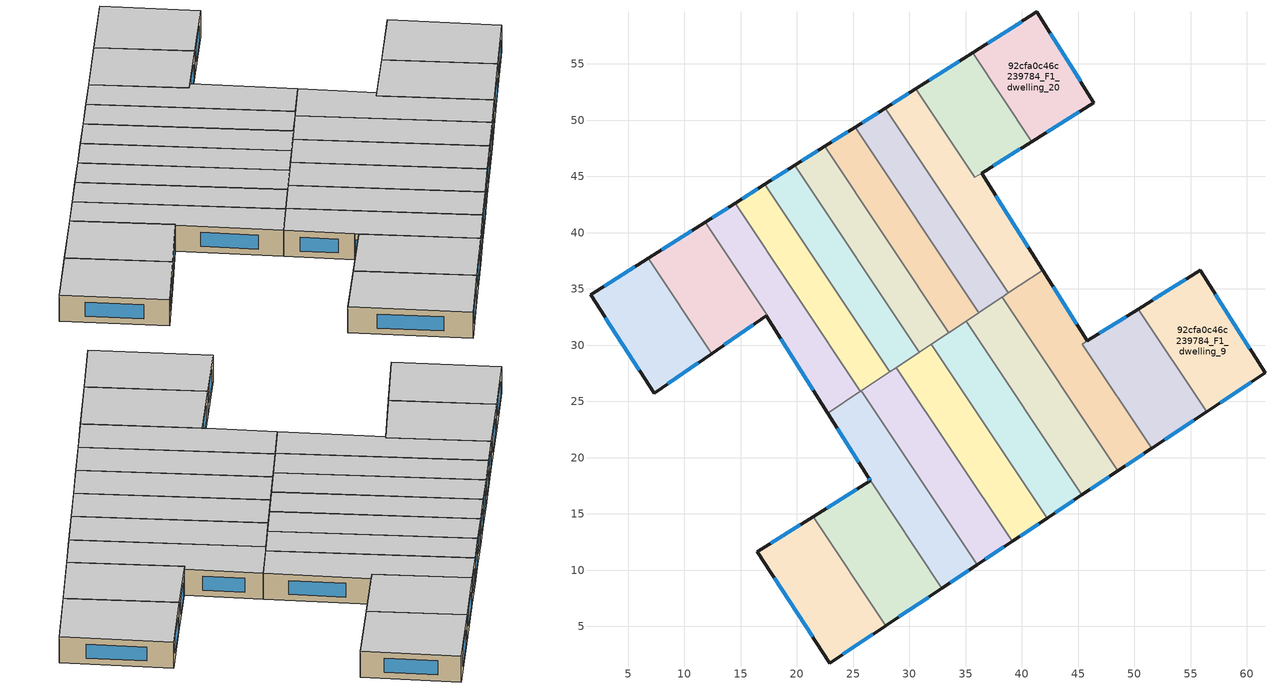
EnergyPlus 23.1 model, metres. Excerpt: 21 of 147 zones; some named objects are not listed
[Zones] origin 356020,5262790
92cfa0c46c239784_F1_dwelling_0
 floor to 92cfa0c46c239784_F0_dwelling_0 (EU_floor_Construction): 21.45,14.75 27.9,5.07 22.92,1.75 16.49,11.65 z3
 wall outside (EU_wall_Construction): 21.45,14.75 16.49,11.65 22.92,1.75 27.9,5.07 z3:6
 wall to 92cfa0c46c239784_F1_dwelling_1 (EU_wall_Construction): 27.9,5.07 21.45,14.75 z3:6
 window (EU_Window_Construction): 24.09,2.53 26.73,4.29 / 18,9.33 21.41,4.08 / 20.28,14.02 17.65,12.38 z3.7:5.3
 ceiling to 92cfa0c46c239784_F2_dwelling_0 (EU_floor_Construction): 27.9,5.07 21.45,14.75 16.49,11.65 22.92,1.75 z6
92cfa0c46c239784_F1_dwelling_1
 floor to 92cfa0c46c239784_F0_dwelling_1 (EU_floor_Construction): 26.53,17.93 26.32,18.26 32.89,8.4 27.9,5.07 21.45,14.75 z3
 wall outside (EU_wall_Construction): 26.32,18.26 26.53,17.93 21.45,14.75 / 27.9,5.07 32.89,8.4 z3:6
 wall to 92cfa0c46c239784_F1_dwelling_2 (EU_wall_Construction): 32.89,8.4 26.32,18.26 z3:6
 window (EU_Window_Construction): 26.37,18.18 26.48,18.01 / 29.07,5.85 31.72,7.62 / 25.33,17.18 22.64,15.5 z3.7:5.3
 ceiling to 92cfa0c46c239784_F2_dwelling_1 (EU_floor_Construction): 32.89,8.4 26.32,18.26 26.53,17.93 21.45,14.75 27.9,5.07 z6
92cfa0c46c239784_F1_dwelling_10
 floor to 92cfa0c46c239784_F0_dwelling_10 (EU_floor_Construction): 6.77,37.72 12.41,29.25 7.32,25.74 1.65,34.48 z3
 wall outside (EU_wall_Construction): 6.77,37.72 1.65,34.48 7.32,25.74 12.41,29.25 z3:6
 wall to 92cfa0c46c239784_F1_dwelling_11 (EU_wall_Construction): 12.41,29.25 6.77,37.72 z3:6
 window (EU_Window_Construction): 8.52,26.57 11.22,28.42 / 2.98,32.43 5.99,27.79 / 5.56,36.96 2.85,35.24 z3.7:5.3
 ceiling to 92cfa0c46c239784_F2_dwelling_10 (EU_floor_Construction): 12.41,29.25 6.77,37.72 1.65,34.48 7.32,25.74 z6
92cfa0c46c239784_F1_dwelling_11
 floor to 92cfa0c46c239784_F0_dwelling_11 (EU_floor_Construction): 11.85,40.95 17.37,32.66 17.28,32.6 12.41,29.25 6.77,37.72 z3
 wall outside (EU_wall_Construction): 12.41,29.25 17.28,32.6 / 11.85,40.95 6.77,37.72 z3:6
 wall to 92cfa0c46c239784_F1_dwelling_12 (EU_wall_Construction): 17.36,32.67 11.85,40.95 / 17.28,32.6 17.37,32.66 z3:6
 window (EU_Window_Construction): 13.55,30.03 16.13,31.81 / 10.66,40.19 7.96,38.48 z3.7:5.3
 ceiling to 92cfa0c46c239784_F2_dwelling_11 (EU_floor_Construction): 17.28,32.6 17.37,32.66 11.85,40.95 6.77,37.72 12.41,29.25 z6
92cfa0c46c239784_F1_dwelling_12
 floor to 92cfa0c46c239784_F0_dwelling_12 (EU_floor_Construction): 14.49,42.62 25.64,25.89 22.73,23.95 17.28,32.6 17.37,32.66 11.85,40.95 z3
 wall outside (EU_wall_Construction): 14.49,42.62 11.85,40.95 / 17.28,32.6 22.73,23.95 z3:6
 wall to 92cfa0c46c239784_F1_dwelling_13 (EU_wall_Construction): 25.64,25.89 14.49,42.62 z3:6
 wall to 92cfa0c46c239784_F1_dwelling_2 (EU_wall_Construction): 22.73,23.95 25.64,25.89 z3:6
 window (EU_Window_Construction): 13.87,42.23 12.47,41.34 / 18.56,30.57 21.45,25.98 z3.7:5.3
 ceiling to 92cfa0c46c239784_F2_dwelling_12 (EU_floor_Construction): 25.64,25.89 14.49,42.62 11.85,40.95 17.37,32.66 17.28,32.6 22.73,23.95 z6
92cfa0c46c239784_F1_dwelling_13
 floor to 92cfa0c46c239784_F0_dwelling_13 (EU_floor_Construction): 17.15,44.3 28.25,27.63 25.64,25.89 14.49,42.62 z3
 wall outside (EU_wall_Construction): 17.15,44.3 14.49,42.62 z3:6
 wall to 92cfa0c46c239784_F1_dwelling_14 (EU_wall_Construction): 28.25,27.63 17.15,44.3 z3:6
 wall to 92cfa0c46c239784_F1_dwelling_3 (EU_wall_Construction): 25.72,25.94 28.25,27.63 z3:6
 wall to 92cfa0c46c239784_F1_dwelling_2 (EU_wall_Construction): 25.64,25.89 25.72,25.94 z3:6
 window (EU_Window_Construction): 16.52,43.91 15.12,43.01 z3.7:5.3
 ceiling to 92cfa0c46c239784_F2_dwelling_13 (EU_floor_Construction): 28.25,27.63 17.15,44.3 14.49,42.62 25.64,25.89 z6
92cfa0c46c239784_F1_dwelling_14
 floor to 92cfa0c46c239784_F0_dwelling_14 (EU_floor_Construction): 19.81,45.99 30.87,29.37 28.25,27.63 17.15,44.3 z3
 wall outside (EU_wall_Construction): 19.81,45.99 17.15,44.3 z3:6
 wall to 92cfa0c46c239784_F1_dwelling_15 (EU_wall_Construction): 30.87,29.37 19.81,45.99 z3:6
 wall to 92cfa0c46c239784_F1_dwelling_4 (EU_wall_Construction): 28.83,28.01 30.87,29.37 z3:6
 wall to 92cfa0c46c239784_F1_dwelling_3 (EU_wall_Construction): 28.25,27.63 28.83,28.01 z3:6
 window (EU_Window_Construction): 19.18,45.59 17.77,44.7 z3.7:5.3
 ceiling to 92cfa0c46c239784_F2_dwelling_14 (EU_floor_Construction): 30.87,29.37 19.81,45.99 17.15,44.3 28.25,27.63 z6
92cfa0c46c239784_F1_dwelling_15
 floor to 92cfa0c46c239784_F0_dwelling_15 (EU_floor_Construction): 22.48,47.68 33.51,31.13 30.87,29.37 19.81,45.99 z3
 wall outside (EU_wall_Construction): 22.48,47.68 19.81,45.99 z3:6
 wall to 92cfa0c46c239784_F1_dwelling_16 (EU_wall_Construction): 33.51,31.13 22.48,47.68 z3:6
 wall to 92cfa0c46c239784_F1_dwelling_5 (EU_wall_Construction): 31.93,30.08 33.51,31.13 z3:6
 wall to 92cfa0c46c239784_F1_dwelling_4 (EU_wall_Construction): 30.87,29.37 31.93,30.08 z3:6
 window (EU_Window_Construction): 21.85,47.28 20.44,46.39 z3.7:5.3
 ceiling to 92cfa0c46c239784_F2_dwelling_15 (EU_floor_Construction): 33.51,31.13 22.48,47.68 19.81,45.99 30.87,29.37 z6
92cfa0c46c239784_F1_dwelling_16
 floor to 92cfa0c46c239784_F0_dwelling_16 (EU_floor_Construction): 25.16,49.38 36.15,32.88 33.51,31.13 22.48,47.68 z3
 wall outside (EU_wall_Construction): 25.16,49.38 22.48,47.68 z3:6
 wall to 92cfa0c46c239784_F1_dwelling_17 (EU_wall_Construction): 36.15,32.88 25.16,49.38 z3:6
 wall to 92cfa0c46c239784_F1_dwelling_6 (EU_wall_Construction): 35.04,32.15 36.15,32.88 z3:6
 wall to 92cfa0c46c239784_F1_dwelling_5 (EU_wall_Construction): 33.51,31.13 35.04,32.15 z3:6
 window (EU_Window_Construction): 24.53,48.98 23.11,48.08 z3.7:5.3
 ceiling to 92cfa0c46c239784_F2_dwelling_16 (EU_floor_Construction): 36.15,32.88 25.16,49.38 22.48,47.68 33.51,31.13 z6
92cfa0c46c239784_F1_dwelling_17
 floor to 92cfa0c46c239784_F0_dwelling_17 (EU_floor_Construction): 27.85,51.08 38.8,34.65 36.15,32.88 25.16,49.38 z3
 wall outside (EU_wall_Construction): 27.85,51.08 25.16,49.38 z3:6
 wall to 92cfa0c46c239784_F1_dwelling_18 (EU_wall_Construction): 38.8,34.65 27.85,51.08 z3:6
 wall to 92cfa0c46c239784_F1_dwelling_7 (EU_wall_Construction): 38.23,34.27 38.8,34.65 z3:6
 wall to 92cfa0c46c239784_F1_dwelling_6 (EU_wall_Construction): 36.15,32.89 38.19,34.25 38.23,34.27 z3:6
 window (EU_Window_Construction): 27.22,50.68 25.79,49.78 z3.7:5.3
 ceiling to 92cfa0c46c239784_F2_dwelling_17 (EU_floor_Construction): 38.8,34.65 27.85,51.08 25.16,49.38 36.15,32.88 z6
92cfa0c46c239784_F1_dwelling_18
 floor to 92cfa0c46c239784_F0_dwelling_18 (EU_floor_Construction): 36.41,45.3 41.84,36.68 38.8,34.65 27.85,51.08 30.55,52.8 35.8,44.92 z3
 wall outside (EU_wall_Construction): 30.55,52.8 27.85,51.08 / 41.84,36.68 36.41,45.3 z3:6
 wall to 92cfa0c46c239784_F1_dwelling_19 (EU_wall_Construction): 36.41,45.3 35.8,44.92 30.55,52.8 z3:6
 wall to 92cfa0c46c239784_F1_dwelling_7 (EU_wall_Construction): 38.8,34.65 41.84,36.68 z3:6
 window (EU_Window_Construction): 29.92,52.39 28.49,51.49 / 40.57,38.7 37.68,43.27 z3.7:5.3
 ceiling to 92cfa0c46c239784_F2_dwelling_18 (EU_floor_Construction): 41.84,36.68 36.41,45.3 35.8,44.92 30.55,52.8 27.85,51.08 38.8,34.65 z6
92cfa0c46c239784_F1_dwelling_19
 floor to 92cfa0c46c239784_F0_dwelling_19 (EU_floor_Construction): 35.63,56.01 40.89,48.11 35.8,44.92 30.55,52.8 z3
 wall outside (EU_wall_Construction): 35.63,56.01 30.55,52.8 / 36.41,45.3 40.89,48.11 z3:6
 wall to 92cfa0c46c239784_F1_dwelling_20 (EU_wall_Construction): 40.89,48.11 35.63,56.01 z3:6
 window (EU_Window_Construction): 34.44,55.26 31.74,53.55 / 37.46,45.96 39.84,47.45 z3.7:5.3
 ceiling to 92cfa0c46c239784_F2_dwelling_19 (EU_floor_Construction): 40.89,48.11 35.63,56.01 30.55,52.8 35.8,44.92 z6
92cfa0c46c239784_F1_dwelling_2
 floor to 92cfa0c46c239784_F0_dwelling_2 (EU_floor_Construction): 25.72,25.94 36.02,10.49 32.89,8.4 26.32,18.26 22.73,23.95 z3
 wall outside (EU_wall_Construction): 22.73,23.95 26.32,18.26 / 32.89,8.4 36.02,10.49 z3:6
 wall to 92cfa0c46c239784_F1_dwelling_3 (EU_wall_Construction): 36.02,10.49 25.72,25.94 z3:6
 window (EU_Window_Construction): 23.58,22.61 25.48,19.6 / 33.62,8.89 35.28,9.99 z3.7:5.3
 ceiling to 92cfa0c46c239784_F2_dwelling_2 (EU_floor_Construction): 36.02,10.49 25.72,25.94 22.73,23.95 26.32,18.26 32.89,8.4 z6
92cfa0c46c239784_F1_dwelling_20
 floor to 92cfa0c46c239784_F0_dwelling_20 (EU_floor_Construction): 41.32,59.62 46.4,51.56 40.89,48.11 35.63,56.01 z3
 wall outside (EU_wall_Construction): 40.89,48.11 46.4,51.56 41.32,59.62 35.63,56.01 z3:6
 window (EU_Window_Construction): 39.98,58.77 36.96,56.86 / 45.21,53.45 42.51,57.73 / 42.19,48.92 45.11,50.75 z3.7:5.3
 ceiling to 92cfa0c46c239784_F2_dwelling_20 (EU_floor_Construction): 46.4,51.56 41.32,59.62 35.63,56.01 40.89,48.11 z6
92cfa0c46c239784_F1_dwelling_3
 floor to 92cfa0c46c239784_F0_dwelling_3 (EU_floor_Construction): 28.83,28.01 39.12,12.55 36.02,10.49 25.72,25.94 z3
 wall outside (EU_wall_Construction): 36.02,10.49 39.12,12.55 z3:6
 wall to 92cfa0c46c239784_F1_dwelling_4 (EU_wall_Construction): 39.12,12.55 28.83,28.01 z3:6
 window (EU_Window_Construction): 36.75,10.97 38.39,12.07 z3.7:5.3
 ceiling to 92cfa0c46c239784_F2_dwelling_3 (EU_floor_Construction): 39.12,12.55 28.83,28.01 25.72,25.94 36.02,10.49 z6
92cfa0c46c239784_F1_dwelling_4
 floor to 92cfa0c46c239784_F0_dwelling_4 (EU_floor_Construction): 31.93,30.08 42.23,14.62 39.12,12.55 28.83,28.01 z3
 wall outside (EU_wall_Construction): 39.12,12.55 42.23,14.62 z3:6
 wall to 92cfa0c46c239784_F1_dwelling_5 (EU_wall_Construction): 42.23,14.62 31.93,30.08 z3:6
 window (EU_Window_Construction): 39.85,13.04 41.5,14.14 z3.7:5.3
 ceiling to 92cfa0c46c239784_F2_dwelling_4 (EU_floor_Construction): 42.23,14.62 31.93,30.08 28.83,28.01 39.12,12.55 z6
92cfa0c46c239784_F1_dwelling_5
 floor to 92cfa0c46c239784_F0_dwelling_5 (EU_floor_Construction): 35.04,32.15 45.33,16.7 42.23,14.62 31.93,30.08 z3
 wall outside (EU_wall_Construction): 42.23,14.62 45.33,16.7 z3:6
 wall to 92cfa0c46c239784_F1_dwelling_6 (EU_wall_Construction): 45.33,16.7 35.04,32.15 z3:6
 window (EU_Window_Construction): 42.96,15.11 44.6,16.21 z3.7:5.3
 ceiling to 92cfa0c46c239784_F2_dwelling_5 (EU_floor_Construction): 45.33,16.7 35.04,32.15 31.93,30.08 42.23,14.62 z6
92cfa0c46c239784_F1_dwelling_6
 floor to 92cfa0c46c239784_F0_dwelling_6 (EU_floor_Construction): 38.23,34.27 48.52,18.82 48.48,18.79 45.33,16.7 35.04,32.15 38.19,34.25 z3
 wall outside (EU_wall_Construction): 45.33,16.7 48.48,18.79 48.52,18.82 z3:6
 wall to 92cfa0c46c239784_F1_dwelling_7 (EU_wall_Construction): 48.52,18.82 38.23,34.27 z3:6
 window (EU_Window_Construction): 46.07,17.19 47.74,18.3 z3.7:5.3
 ceiling to 92cfa0c46c239784_F2_dwelling_6 (EU_floor_Construction): 48.48,18.79 48.52,18.82 38.23,34.27 38.19,34.25 35.04,32.15 45.33,16.7 z6
92cfa0c46c239784_F1_dwelling_7
 floor to 92cfa0c46c239784_F0_dwelling_7 (EU_floor_Construction): 45.82,30.38 45.37,30.1 51.54,20.84 48.52,18.82 38.23,34.27 41.84,36.68 z3
 wall outside (EU_wall_Construction): 45.82,30.38 41.84,36.68 / 48.52,18.82 51.54,20.84 z3:6
 wall to 92cfa0c46c239784_F1_dwelling_8 (EU_wall_Construction): 51.54,20.84 45.37,30.1 45.82,30.38 z3:6
 window (EU_Window_Construction): 44.88,31.86 42.77,35.2 / 49.23,19.29 50.84,20.36 z3.7:5.3
 ceiling to 92cfa0c46c239784_F2_dwelling_7 (EU_floor_Construction): 51.54,20.84 45.37,30.1 45.82,30.38 41.84,36.68 38.23,34.27 48.52,18.82 z6
92cfa0c46c239784_F1_dwelling_8
 floor to 92cfa0c46c239784_F0_dwelling_8 (EU_floor_Construction): 50.34,33.21 56.42,24.08 51.54,20.84 45.37,30.1 45.82,30.38 z3
 wall outside (EU_wall_Construction): 51.54,20.84 56.42,24.08 / 50.34,33.21 45.82,30.38 z3:6
 wall to 92cfa0c46c239784_F1_dwelling_9 (EU_wall_Construction): 56.42,24.08 50.34,33.21 z3:6
 window (EU_Window_Construction): 52.69,21.6 55.27,23.32 / 49.28,32.55 46.88,31.05 z3.7:5.3
 ceiling to 92cfa0c46c239784_F2_dwelling_8 (EU_floor_Construction): 56.42,24.08 50.34,33.21 45.82,30.38 45.37,30.1 51.54,20.84 z6
92cfa0c46c239784_F1_dwelling_9
 floor to 92cfa0c46c239784_F0_dwelling_9 (EU_floor_Construction): 55.85,36.67 61.61,27.54 56.42,24.08 50.34,33.21 z3
 wall outside (EU_wall_Construction): 56.42,24.08 61.61,27.54 55.85,36.67 50.34,33.21 z3:6
 window (EU_Window_Construction): 54.56,35.86 51.63,34.02 / 60.26,29.69 57.21,34.53 / 57.64,24.9 60.39,26.73 z3.7:5.3
 ceiling to 92cfa0c46c239784_F2_dwelling_9 (EU_floor_Construction): 61.61,27.54 55.85,36.67 50.34,33.21 56.42,24.08 z6
[Building]
EU S2 Campaign: North Axis=0; Terrain=City; Solar Distribution=FullExterior
[Site:Location]
Budapest.Ferenc.Liszt.Intl.AP: Latitude=47.437; Longitude=19.256; Time Zone=1; Elevation=185
[SizingPeriod:WeatherFileDays]
AnnualSizingPeriod: Begin Month=1; Begin Day of Month=1; End Month=12; End Day of Month=31; Day of Week for Start Day=Monday; Use Weather File Daylight Saving Period=No; Use Weather File Rain and Snow Indicators=No
[MATERIAL]
EU_InternalMass_Material: Roughness=MediumRough; Thickness=0.1; Conductivity=1; Density=1800; Specific Heat=900; Thermal Absorptance=0.9; Solar Absorptance=0.7; Visible Absorptance=0.7
[MATERIAL:NOMASS] Roughness=MediumRough; Thermal Absorptance=0.9; Solar Absorptance=0.7; Visible Absorptance=0.7
Name | Thermal Resistance
EU_wall_NoMass | 0.832559
EU_floor_NoMass | 0.872794
[WINDOWMATERIAL:SIMPLEGLAZINGSYSTEM]
EU_Window_SimpleGlazing: UFactor=2.79869; Solar Heat Gain Coefficient=0.75; Visible Transmittance=0.75
[CONSTRUCTION]
EU_wall_Construction: EU_wall_NoMass
EU_floor_Construction: EU_floor_NoMass
EU_Window_Construction: EU_Window_SimpleGlazing
EU_InternalMass_Construction: EU_InternalMass_Material
[ZONE] Type=1; Multiplier=1; Ceiling Height=autocalculate; Floor Area=autocalculate; Part of Total Floor Area=Yes
Name | Volume
92cfa0c46c239784_F1_dwelling_0 | 207.903
92cfa0c46c239784_F1_dwelling_1 | 207.916
92cfa0c46c239784_F1_dwelling_10 | 189.008
92cfa0c46c239784_F1_dwelling_11 | 181.811
92cfa0c46c239784_F1_dwelling_12 | 196.191
92cfa0c46c239784_F1_dwelling_13 | 189.007
92cfa0c46c239784_F1_dwelling_14 | 189.025
92cfa0c46c239784_F1_dwelling_15 | 188.989
92cfa0c46c239784_F1_dwelling_16 | 188.987
92cfa0c46c239784_F1_dwelling_17 | 189.024
92cfa0c46c239784_F1_dwelling_18 | 207.048
92cfa0c46c239784_F1_dwelling_19 | 170.946
92cfa0c46c239784_F1_dwelling_2 | 207.859
92cfa0c46c239784_F1_dwelling_20 | 189
92cfa0c46c239784_F1_dwelling_3 | 207.91
92cfa0c46c239784_F1_dwelling_4 | 207.914
92cfa0c46c239784_F1_dwelling_5 | 207.909
92cfa0c46c239784_F1_dwelling_6 | 213.477
92cfa0c46c239784_F1_dwelling_7 | 216.062
92cfa0c46c239784_F1_dwelling_8 | 194.162
92cfa0c46c239784_F1_dwelling_9 | 207.888
[INTERNALMASS] Construction=EU_InternalMass_Construction
Name | Zone or ZoneList | Surface Area
92cfa0c46c239784_F1_dwelling_0_EU_InternalMass | 92cfa0c46c239784_F1_dwelling_0 | 69.3011
92cfa0c46c239784_F1_dwelling_1_EU_InternalMass | 92cfa0c46c239784_F1_dwelling_1 | 69.3051
92cfa0c46c239784_F1_dwelling_2_EU_InternalMass | 92cfa0c46c239784_F1_dwelling_2 | 69.2864
92cfa0c46c239784_F1_dwelling_3_EU_InternalMass | 92cfa0c46c239784_F1_dwelling_3 | 69.3031
92cfa0c46c239784_F1_dwelling_4_EU_InternalMass | 92cfa0c46c239784_F1_dwelling_4 | 69.3046
92cfa0c46c239784_F1_dwelling_5_EU_InternalMass | 92cfa0c46c239784_F1_dwelling_5 | 69.303
92cfa0c46c239784_F1_dwelling_6_EU_InternalMass | 92cfa0c46c239784_F1_dwelling_6 | 71.1655
92cfa0c46c239784_F1_dwelling_7_EU_InternalMass | 92cfa0c46c239784_F1_dwelling_7 | 72.0143
92cfa0c46c239784_F1_dwelling_8_EU_InternalMass | 92cfa0c46c239784_F1_dwelling_8 | 64.7192
92cfa0c46c239784_F1_dwelling_9_EU_InternalMass | 92cfa0c46c239784_F1_dwelling_9 | 69.2959
92cfa0c46c239784_F1_dwelling_10_EU_InternalMass | 92cfa0c46c239784_F1_dwelling_10 | 63.0029
92cfa0c46c239784_F1_dwelling_11_EU_InternalMass | 92cfa0c46c239784_F1_dwelling_11 | 60.6023
92cfa0c46c239784_F1_dwelling_12_EU_InternalMass | 92cfa0c46c239784_F1_dwelling_12 | 65.3968
92cfa0c46c239784_F1_dwelling_13_EU_InternalMass | 92cfa0c46c239784_F1_dwelling_13 | 63.0021
92cfa0c46c239784_F1_dwelling_14_EU_InternalMass | 92cfa0c46c239784_F1_dwelling_14 | 63.0081
92cfa0c46c239784_F1_dwelling_15_EU_InternalMass | 92cfa0c46c239784_F1_dwelling_15 | 62.9964
92cfa0c46c239784_F1_dwelling_16_EU_InternalMass | 92cfa0c46c239784_F1_dwelling_16 | 62.9956
92cfa0c46c239784_F1_dwelling_17_EU_InternalMass | 92cfa0c46c239784_F1_dwelling_17 | 63.0082
92cfa0c46c239784_F1_dwelling_18_EU_InternalMass | 92cfa0c46c239784_F1_dwelling_18 | 69.0155
92cfa0c46c239784_F1_dwelling_19_EU_InternalMass | 92cfa0c46c239784_F1_dwelling_19 | 56.9812
92cfa0c46c239784_F1_dwelling_20_EU_InternalMass | 92cfa0c46c239784_F1_dwelling_20 | 62.9999
[OTHEREQUIPMENT] Fuel Type=Electricity; Design Level Calculation Method=Watts/Area; Power per Zone Floor Area=1; Fraction Latent=0; Fraction Radiant=0; Fraction Lost=0; Carbon Dioxide Generation Rate=0; EndUse Subcategory=EU_Step8_InternalGains
Name | Zone or ZoneList or Space or SpaceList | Schedule
EU_Step8_InternalGain_92cfa0c46c239784_F1_dwelling_0_f000 | 92cfa0c46c239784_F1_dwelling_0 | EU_Step8_GainSchedule_92cfa0c46c239784_F1_dwelling_0_f000
EU_Step8_InternalGain_92cfa0c46c239784_F1_dwelling_1_f000 | 92cfa0c46c239784_F1_dwelling_1 | EU_Step8_GainSchedule_92cfa0c46c239784_F1_dwelling_1_f000
EU_Step8_InternalGain_92cfa0c46c239784_F1_dwelling_2_f000 | 92cfa0c46c239784_F1_dwelling_2 | EU_Step8_GainSchedule_92cfa0c46c239784_F1_dwelling_2_f000
EU_Step8_InternalGain_92cfa0c46c239784_F1_dwelling_3_f000 | 92cfa0c46c239784_F1_dwelling_3 | EU_Step8_GainSchedule_92cfa0c46c239784_F1_dwelling_3_f000
EU_Step8_InternalGain_92cfa0c46c239784_F1_dwelling_4_f000 | 92cfa0c46c239784_F1_dwelling_4 | EU_Step8_GainSchedule_92cfa0c46c239784_F1_dwelling_4_f000
EU_Step8_InternalGain_92cfa0c46c239784_F1_dwelling_5_f000 | 92cfa0c46c239784_F1_dwelling_5 | EU_Step8_GainSchedule_92cfa0c46c239784_F1_dwelling_5_f000
EU_Step8_InternalGain_92cfa0c46c239784_F1_dwelling_6_f000 | 92cfa0c46c239784_F1_dwelling_6 | EU_Step8_GainSchedule_92cfa0c46c239784_F1_dwelling_6_f000
EU_Step8_InternalGain_92cfa0c46c239784_F1_dwelling_7_f000 | 92cfa0c46c239784_F1_dwelling_7 | EU_Step8_GainSchedule_92cfa0c46c239784_F1_dwelling_7_f000
EU_Step8_InternalGain_92cfa0c46c239784_F1_dwelling_8_f000 | 92cfa0c46c239784_F1_dwelling_8 | EU_Step8_GainSchedule_92cfa0c46c239784_F1_dwelling_8_f000
EU_Step8_InternalGain_92cfa0c46c239784_F1_dwelling_9_f000 | 92cfa0c46c239784_F1_dwelling_9 | EU_Step8_GainSchedule_92cfa0c46c239784_F1_dwelling_9_f000
EU_Step8_InternalGain_92cfa0c46c239784_F1_dwelling_10_f000 | 92cfa0c46c239784_F1_dwelling_10 | EU_Step8_GainSchedule_92cfa0c46c239784_F1_dwelling_10_f000
EU_Step8_InternalGain_92cfa0c46c239784_F1_dwelling_11_f000 | 92cfa0c46c239784_F1_dwelling_11 | EU_Step8_GainSchedule_92cfa0c46c239784_F1_dwelling_11_f000
EU_Step8_InternalGain_92cfa0c46c239784_F1_dwelling_12_f000 | 92cfa0c46c239784_F1_dwelling_12 | EU_Step8_GainSchedule_92cfa0c46c239784_F1_dwelling_12_f000
EU_Step8_InternalGain_92cfa0c46c239784_F1_dwelling_13_f000 | 92cfa0c46c239784_F1_dwelling_13 | EU_Step8_GainSchedule_92cfa0c46c239784_F1_dwelling_13_f000
EU_Step8_InternalGain_92cfa0c46c239784_F1_dwelling_14_f000 | 92cfa0c46c239784_F1_dwelling_14 | EU_Step8_GainSchedule_92cfa0c46c239784_F1_dwelling_14_f000
EU_Step8_InternalGain_92cfa0c46c239784_F1_dwelling_15_f000 | 92cfa0c46c239784_F1_dwelling_15 | EU_Step8_GainSchedule_92cfa0c46c239784_F1_dwelling_15_f000
EU_Step8_InternalGain_92cfa0c46c239784_F1_dwelling_16_f000 | 92cfa0c46c239784_F1_dwelling_16 | EU_Step8_GainSchedule_92cfa0c46c239784_F1_dwelling_16_f000
EU_Step8_InternalGain_92cfa0c46c239784_F1_dwelling_17_f000 | 92cfa0c46c239784_F1_dwelling_17 | EU_Step8_GainSchedule_92cfa0c46c239784_F1_dwelling_17_f000
EU_Step8_InternalGain_92cfa0c46c239784_F1_dwelling_18_f000 | 92cfa0c46c239784_F1_dwelling_18 | EU_Step8_GainSchedule_92cfa0c46c239784_F1_dwelling_18_f000
EU_Step8_InternalGain_92cfa0c46c239784_F1_dwelling_19_f000 | 92cfa0c46c239784_F1_dwelling_19 | EU_Step8_GainSchedule_92cfa0c46c239784_F1_dwelling_19_f000
EU_Step8_InternalGain_92cfa0c46c239784_F1_dwelling_20_f000 | 92cfa0c46c239784_F1_dwelling_20 | EU_Step8_GainSchedule_92cfa0c46c239784_F1_dwelling_20_f000
[ZONEVENTILATION:DESIGNFLOWRATE] Schedule=EU_AlwaysOn; Design Flow Rate Calculation Method=AirChanges/Hour; Air Changes per Hour=0.475469; Ventilation Type=Natural; Fan Pressure Rise=0; Fan Total Efficiency=1; Constant Term Coefficient=1; Temperature Term Coefficient=0; Velocity Term Coefficient=0; Velocity Squared Term Coefficient=0; Minimum Indoor Temperature=-100; Maximum Indoor Temperature=100; Delta Temperature=-100; Minimum Outdoor Temperature=-100; Maximum Outdoor Temperature=100; Maximum Wind Speed=40
Name | Zone or ZoneList or Space or SpaceList
EU_ConstantAir_92cfa0c46c239784_F1_dwelling_0 | 92cfa0c46c239784_F1_dwelling_0
EU_ConstantAir_92cfa0c46c239784_F1_dwelling_1 | 92cfa0c46c239784_F1_dwelling_1
EU_ConstantAir_92cfa0c46c239784_F1_dwelling_2 | 92cfa0c46c239784_F1_dwelling_2
EU_ConstantAir_92cfa0c46c239784_F1_dwelling_3 | 92cfa0c46c239784_F1_dwelling_3
EU_ConstantAir_92cfa0c46c239784_F1_dwelling_4 | 92cfa0c46c239784_F1_dwelling_4
EU_ConstantAir_92cfa0c46c239784_F1_dwelling_5 | 92cfa0c46c239784_F1_dwelling_5
EU_ConstantAir_92cfa0c46c239784_F1_dwelling_6 | 92cfa0c46c239784_F1_dwelling_6
EU_ConstantAir_92cfa0c46c239784_F1_dwelling_7 | 92cfa0c46c239784_F1_dwelling_7
EU_ConstantAir_92cfa0c46c239784_F1_dwelling_8 | 92cfa0c46c239784_F1_dwelling_8
EU_ConstantAir_92cfa0c46c239784_F1_dwelling_9 | 92cfa0c46c239784_F1_dwelling_9
EU_ConstantAir_92cfa0c46c239784_F1_dwelling_10 | 92cfa0c46c239784_F1_dwelling_10
EU_ConstantAir_92cfa0c46c239784_F1_dwelling_11 | 92cfa0c46c239784_F1_dwelling_11
EU_ConstantAir_92cfa0c46c239784_F1_dwelling_12 | 92cfa0c46c239784_F1_dwelling_12
EU_ConstantAir_92cfa0c46c239784_F1_dwelling_13 | 92cfa0c46c239784_F1_dwelling_13
EU_ConstantAir_92cfa0c46c239784_F1_dwelling_14 | 92cfa0c46c239784_F1_dwelling_14
EU_ConstantAir_92cfa0c46c239784_F1_dwelling_15 | 92cfa0c46c239784_F1_dwelling_15
EU_ConstantAir_92cfa0c46c239784_F1_dwelling_16 | 92cfa0c46c239784_F1_dwelling_16
EU_ConstantAir_92cfa0c46c239784_F1_dwelling_17 | 92cfa0c46c239784_F1_dwelling_17
EU_ConstantAir_92cfa0c46c239784_F1_dwelling_18 | 92cfa0c46c239784_F1_dwelling_18
EU_ConstantAir_92cfa0c46c239784_F1_dwelling_19 | 92cfa0c46c239784_F1_dwelling_19
EU_ConstantAir_92cfa0c46c239784_F1_dwelling_20 | 92cfa0c46c239784_F1_dwelling_20
[HVACTEMPLATE:ZONE:IDEALLOADSAIRSYSTEM] System Availability Schedule=EU_AlwaysOn; Maximum Heating Supply Air Temperature=50; Minimum Cooling Supply Air Temperature=13; Maximum Heating Supply Air Humidity Ratio=0.0156; Minimum Cooling Supply Air Humidity Ratio=0.0077; Heating Limit=NoLimit; Cooling Limit=NoLimit; Heating Availability Schedule=EU_AlwaysOn; Cooling Availability Schedule=EU_CoolingOff; Dehumidification Control Type=ConstantSensibleHeatRatio; Cooling Sensible Heat Ratio=0.7; Dehumidification Setpoint=60; Humidification Control Type=None; Humidification Setpoint=30; Outdoor Air Method=None; Outdoor Air Flow Rate per Person=0.00944; Outdoor Air Flow Rate per Zone Floor Area=0; Outdoor Air Flow Rate per Zone=0; Demand Controlled Ventilation Type=None; Outdoor Air Economizer Type=NoEconomizer; Heat Recovery Type=None; Sensible Heat Recovery Effectiveness=0.7; Latent Heat Recovery Effectiveness=0.65
Name | Template Thermostat
92cfa0c46c239784_F1_dwelling_0 | EU_HeatOnly_92cfa0c46c239784_F1_dwelling_0
92cfa0c46c239784_F1_dwelling_1 | EU_HeatOnly_92cfa0c46c239784_F1_dwelling_1
92cfa0c46c239784_F1_dwelling_2 | EU_HeatOnly_92cfa0c46c239784_F1_dwelling_2
92cfa0c46c239784_F1_dwelling_3 | EU_HeatOnly_92cfa0c46c239784_F1_dwelling_3
92cfa0c46c239784_F1_dwelling_4 | EU_HeatOnly_92cfa0c46c239784_F1_dwelling_4
92cfa0c46c239784_F1_dwelling_5 | EU_HeatOnly_92cfa0c46c239784_F1_dwelling_5
92cfa0c46c239784_F1_dwelling_6 | EU_HeatOnly_92cfa0c46c239784_F1_dwelling_6
92cfa0c46c239784_F1_dwelling_7 | EU_HeatOnly_92cfa0c46c239784_F1_dwelling_7
92cfa0c46c239784_F1_dwelling_8 | EU_HeatOnly_92cfa0c46c239784_F1_dwelling_8
92cfa0c46c239784_F1_dwelling_9 | EU_HeatOnly_92cfa0c46c239784_F1_dwelling_9
92cfa0c46c239784_F1_dwelling_10 | EU_HeatOnly_92cfa0c46c239784_F1_dwelling_10
92cfa0c46c239784_F1_dwelling_11 | EU_HeatOnly_92cfa0c46c239784_F1_dwelling_11
92cfa0c46c239784_F1_dwelling_12 | EU_HeatOnly_92cfa0c46c239784_F1_dwelling_12
92cfa0c46c239784_F1_dwelling_13 | EU_HeatOnly_92cfa0c46c239784_F1_dwelling_13
92cfa0c46c239784_F1_dwelling_14 | EU_HeatOnly_92cfa0c46c239784_F1_dwelling_14
92cfa0c46c239784_F1_dwelling_15 | EU_HeatOnly_92cfa0c46c239784_F1_dwelling_15
92cfa0c46c239784_F1_dwelling_16 | EU_HeatOnly_92cfa0c46c239784_F1_dwelling_16
92cfa0c46c239784_F1_dwelling_17 | EU_HeatOnly_92cfa0c46c239784_F1_dwelling_17
92cfa0c46c239784_F1_dwelling_18 | EU_HeatOnly_92cfa0c46c239784_F1_dwelling_18
92cfa0c46c239784_F1_dwelling_19 | EU_HeatOnly_92cfa0c46c239784_F1_dwelling_19
92cfa0c46c239784_F1_dwelling_20 | EU_HeatOnly_92cfa0c46c239784_F1_dwelling_20
[SIZING:ZONE] Zone Cooling Design Supply Air Temperature Input Method=SupplyAirTemperature; Zone Cooling Design Supply Air Temperature=13; Zone Heating Design Supply Air Temperature Input Method=SupplyAirTemperature; Zone Heating Design Supply Air Temperature=50; Zone Cooling Design Supply Air Humidity Ratio=0.008; Zone Heating Design Supply Air Humidity Ratio=0.008; Cooling Design Air Flow Method=DesignDay; Cooling Design Air Flow Rate=0; Cooling Minimum Air Flow per Zone Floor Area=0.000762; Cooling Minimum Air Flow=0; Cooling Minimum Air Flow Fraction=0.2; Heating Design Air Flow Method=DesignDay; Heating Design Air Flow Rate=0; Heating Maximum Air Flow per Zone Floor Area=0.002032; Heating Maximum Air Flow=0.141576; Heating Maximum Air Flow Fraction=0.3; Account for Dedicated Outdoor Air System=No; Dedicated Outdoor Air System Control Strategy=NeutralSupplyAir; Dedicated Outdoor Air Low Setpoint Temperature for Design=autosize; Dedicated Outdoor Air High Setpoint Temperature for Design=autosize; Zone Load Sizing Method=Sensible Load Only No Latent Load; Zone Latent Cooling Design Supply Air Humidity Ratio Input Method=HumidityRatioDifference; Zone Cooling Design Supply Air Humidity Ratio Difference=0.005; Zone Latent Heating Design Supply Air Humidity Ratio Input Method=HumidityRatioDifference; Zone Humidification Design Supply Air Humidity Ratio Difference=0.005
92cfa0c46c239784_F1_dwelling_0; 92cfa0c46c239784_F1_dwelling_1; 92cfa0c46c239784_F1_dwelling_2; 92cfa0c46c239784_F1_dwelling_3; 92cfa0c46c239784_F1_dwelling_4; 92cfa0c46c239784_F1_dwelling_5; 92cfa0c46c239784_F1_dwelling_6; 92cfa0c46c239784_F1_dwelling_7; 92cfa0c46c239784_F1_dwelling_8; 92cfa0c46c239784_F1_dwelling_9; 92cfa0c46c239784_F1_dwelling_10; 92cfa0c46c239784_F1_dwelling_11; 92cfa0c46c239784_F1_dwelling_12; 92cfa0c46c239784_F1_dwelling_13; 92cfa0c46c239784_F1_dwelling_14; 92cfa0c46c239784_F1_dwelling_15; 92cfa0c46c239784_F1_dwelling_16; 92cfa0c46c239784_F1_dwelling_17; 92cfa0c46c239784_F1_dwelling_18; 92cfa0c46c239784_F1_dwelling_19; 92cfa0c46c239784_F1_dwelling_20
[SCHEDULE:CONSTANT]
Name | Hourly Value
EU_AlwaysOn | 1
EU_CoolingOff | 0
[SCHEDULE:FILE] Column Number=1; Rows to Skip at Top=0; Number of Hours of Data=8760; Column Separator=Comma; Interpolate to Timestep=No; Minutes per Item=60; Adjust Schedule for Daylight Savings=Yes
Name | File
EU_Step8_GainSchedule_92cfa0c46c239784_F1_dwelling_0_f000 | ../../schedules/92cfa0c46c239784/92cfa0c46c239784_F1_dwelling_0_f000_gain.csv
EU_Step8_GainSchedule_92cfa0c46c239784_F1_dwelling_1_f000 | ../../schedules/92cfa0c46c239784/92cfa0c46c239784_F1_dwelling_1_f000_gain.csv
EU_Step8_GainSchedule_92cfa0c46c239784_F1_dwelling_2_f000 | ../../schedules/92cfa0c46c239784/92cfa0c46c239784_F1_dwelling_2_f000_gain.csv
EU_Step8_GainSchedule_92cfa0c46c239784_F1_dwelling_3_f000 | ../../schedules/92cfa0c46c239784/92cfa0c46c239784_F1_dwelling_3_f000_gain.csv
EU_Step8_GainSchedule_92cfa0c46c239784_F1_dwelling_4_f000 | ../../schedules/92cfa0c46c239784/92cfa0c46c239784_F1_dwelling_4_f000_gain.csv
EU_Step8_GainSchedule_92cfa0c46c239784_F1_dwelling_5_f000 | ../../schedules/92cfa0c46c239784/92cfa0c46c239784_F1_dwelling_5_f000_gain.csv
EU_Step8_GainSchedule_92cfa0c46c239784_F1_dwelling_6_f000 | ../../schedules/92cfa0c46c239784/92cfa0c46c239784_F1_dwelling_6_f000_gain.csv
EU_Step8_GainSchedule_92cfa0c46c239784_F1_dwelling_7_f000 | ../../schedules/92cfa0c46c239784/92cfa0c46c239784_F1_dwelling_7_f000_gain.csv
EU_Step8_GainSchedule_92cfa0c46c239784_F1_dwelling_8_f000 | ../../schedules/92cfa0c46c239784/92cfa0c46c239784_F1_dwelling_8_f000_gain.csv
EU_Step8_GainSchedule_92cfa0c46c239784_F1_dwelling_9_f000 | ../../schedules/92cfa0c46c239784/92cfa0c46c239784_F1_dwelling_9_f000_gain.csv
EU_Step8_GainSchedule_92cfa0c46c239784_F1_dwelling_10_f000 | ../../schedules/92cfa0c46c239784/92cfa0c46c239784_F1_dwelling_10_f000_gain.csv
EU_Step8_GainSchedule_92cfa0c46c239784_F1_dwelling_11_f000 | ../../schedules/92cfa0c46c239784/92cfa0c46c239784_F1_dwelling_11_f000_gain.csv
EU_Step8_GainSchedule_92cfa0c46c239784_F1_dwelling_12_f000 | ../../schedules/92cfa0c46c239784/92cfa0c46c239784_F1_dwelling_12_f000_gain.csv
EU_Step8_GainSchedule_92cfa0c46c239784_F1_dwelling_13_f000 | ../../schedules/92cfa0c46c239784/92cfa0c46c239784_F1_dwelling_13_f000_gain.csv
EU_Step8_GainSchedule_92cfa0c46c239784_F1_dwelling_14_f000 | ../../schedules/92cfa0c46c239784/92cfa0c46c239784_F1_dwelling_14_f000_gain.csv
EU_Step8_GainSchedule_92cfa0c46c239784_F1_dwelling_15_f000 | ../../schedules/92cfa0c46c239784/92cfa0c46c239784_F1_dwelling_15_f000_gain.csv
EU_Step8_GainSchedule_92cfa0c46c239784_F1_dwelling_16_f000 | ../../schedules/92cfa0c46c239784/92cfa0c46c239784_F1_dwelling_16_f000_gain.csv
EU_Step8_GainSchedule_92cfa0c46c239784_F1_dwelling_17_f000 | ../../schedules/92cfa0c46c239784/92cfa0c46c239784_F1_dwelling_17_f000_gain.csv
EU_Step8_GainSchedule_92cfa0c46c239784_F1_dwelling_18_f000 | ../../schedules/92cfa0c46c239784/92cfa0c46c239784_F1_dwelling_18_f000_gain.csv
EU_Step8_GainSchedule_92cfa0c46c239784_F1_dwelling_19_f000 | ../../schedules/92cfa0c46c239784/92cfa0c46c239784_F1_dwelling_19_f000_gain.csv
EU_Step8_GainSchedule_92cfa0c46c239784_F1_dwelling_20_f000 | ../../schedules/92cfa0c46c239784/92cfa0c46c239784_F1_dwelling_20_f000_gain.csv
